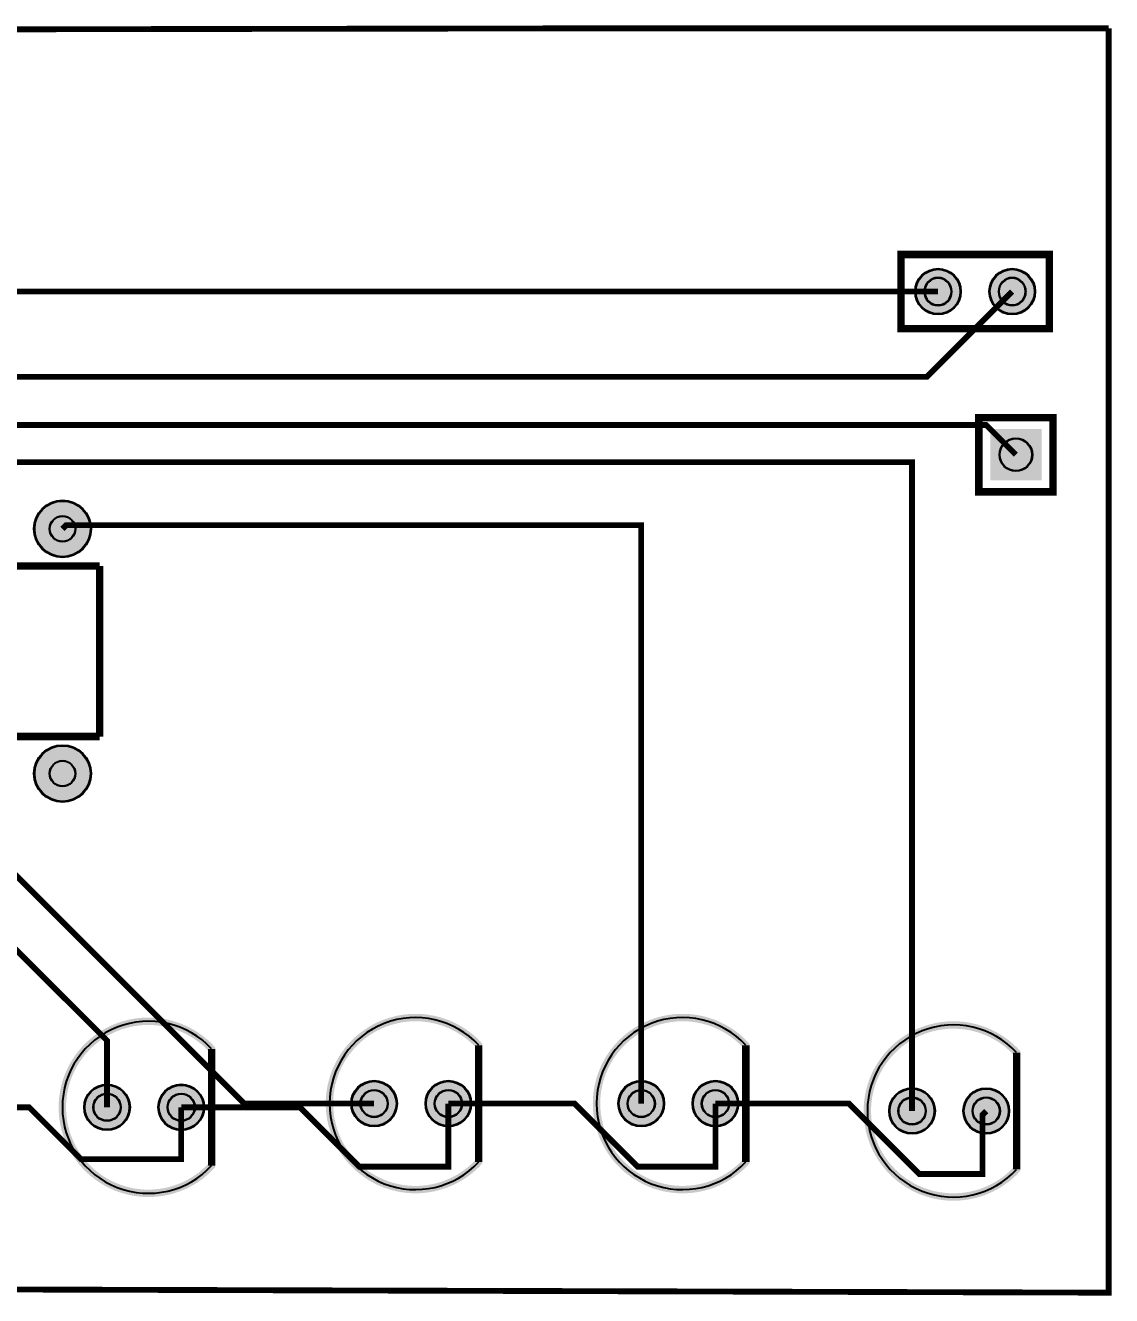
# Model space of a CAD drawing. Header units: millimetres. Extents: x 6.9 to 99.2, y 22.6 to 66.1.
# Drawn here: x 61.98 to 99.16, y 22.63 to 66.14 of the extents above; entities that cross this region are included whole.
import ezdxf

# ---------------------------------------------------------------- set-up
doc = ezdxf.new("R2010")
doc.units = ezdxf.units.MM
for name, color, linetype, true_color in [('BoardOutLine', 7, 'Continuous', 0xff00ff), ('BottomLayer', 7, 'Continuous', 0x0000ff), ('BottomSolderMaskLayer', 7, 'Continuous', 0xaa00ff), ('Document', 7, 'Continuous', 0xffffff), ('Multi-Layer', 7, 'Continuous', 0xc0c0c0), ('TopLayer', 7, 'Continuous', 0xff0000), ('TopSilkLayer', 7, 'Continuous', 0xffcc00), ('TopSolderMaskLayer', 7, 'Continuous', 0x800080)]:
    doc.layers.add(name, color=color, linetype=linetype, true_color=true_color)

msp = doc.modelspace()

# ---------------------------------------------------------------- hatches: boundary and pattern name
at = {"layer": 'BottomSolderMaskLayer'}
for points in [[(92.431, 57.023, 1), (94.006, 57.023, 1)], [(94.971, 57.023, 1), (96.546, 57.023, 1)], [(95.01, 52.311), (96.761, 52.311), (96.761, 50.56), (95.01, 50.56)], [(62.268, 48.895, 1), (64.224, 48.895, 1)], [(62.268, 40.513, 1), (64.224, 40.513, 1)], [(63.983, 29.083, 1), (65.557, 29.083, 1)], [(66.523, 29.083, 1), (68.097, 29.083, 1)], [(73.127, 29.21, 1), (74.701, 29.21, 1)], [(75.667, 29.21, 1), (77.241, 29.21, 1)], [(82.271, 29.21, 1), (83.845, 29.21, 1)], [(84.811, 29.21, 1), (86.385, 29.21, 1)], [(91.542, 28.956, 1), (93.116, 28.956, 1)], [(94.082, 28.956, 1), (95.656, 28.956, 1)]]:
    msp.add_hatch(color=256, dxfattribs=at).paths.add_polyline_path(points)
at = {"layer": 'Document'}
for points in [[(77.402, 31.123), (77.35, 31.178), (77.296, 31.232), (77.241, 31.284), (77.184, 31.334), (77.126, 31.384), (77.067, 31.431), (77.007, 31.477), (76.945, 31.521), (76.882, 31.564), (76.818, 31.605), (76.753, 31.644), (76.687, 31.681), (76.62, 31.717), (76.552, 31.751), (76.484, 31.783), (76.414, 31.813), (76.343, 31.841), (76.272, 31.867), (76.2, 31.892), (76.128, 31.914), (76.055, 31.935), (75.981, 31.953), (75.907, 31.97), (75.833, 31.984), (75.758, 31.997), (75.683, 32.007), (75.607, 32.016), (75.532, 32.022), (75.456, 32.026), (75.38, 32.029), (75.304, 32.029), (75.228, 32.027), (75.152, 32.024), (75.077, 32.018), (75.001, 32.01), (74.926, 32), (74.851, 31.988), (74.776, 31.974), (74.702, 31.958), (74.628, 31.94), (74.555, 31.92), (74.482, 31.899), (74.41, 31.875), (74.339, 31.849), (74.268, 31.821), (74.198, 31.792), (74.129, 31.76), (74.061, 31.727), (73.994, 31.692), (73.927, 31.655), (73.862, 31.617), (73.798, 31.576), (73.735, 31.534), (73.673, 31.49), (73.612, 31.445), (73.552, 31.398), (73.494, 31.349), (73.437, 31.299), (73.382, 31.247), (73.328, 31.194), (73.275, 31.139), (73.224, 31.083), (73.174, 31.026), (73.126, 30.967), (73.079, 30.907), (73.035, 30.846), (72.991, 30.784), (72.95, 30.72), (72.91, 30.655), (72.872, 30.59), (72.836, 30.523), (72.801, 30.455), (72.769, 30.387), (72.738, 30.317), (72.709, 30.247), (72.682, 30.176), (72.657, 30.105), (72.634, 30.032), (72.613, 29.959), (72.594, 29.886), (72.576, 29.812), (72.561, 29.738), (72.548, 29.663), (72.537, 29.588), (72.528, 29.513), (72.521, 29.437), (72.515, 29.361), (72.512, 29.285), (72.511, 29.21), (72.512, 29.134), (72.515, 29.058), (72.521, 28.982), (72.528, 28.907), (72.537, 28.831), (72.548, 28.756), (72.561, 28.681), (72.577, 28.607), (72.594, 28.533), (72.613, 28.46), (72.634, 28.387), (72.657, 28.315), (72.682, 28.243), (72.709, 28.172), (72.738, 28.102), (72.769, 28.032), (72.802, 27.964), (72.836, 27.896), (72.872, 27.83), (72.91, 27.764), (72.95, 27.699), (72.992, 27.636), (73.035, 27.573), (73.08, 27.512), (73.126, 27.452), (73.174, 27.393), (73.224, 27.336), (73.275, 27.28), (73.328, 27.225), (73.382, 27.172), (73.438, 27.121), (73.495, 27.07), (73.553, 27.022), (73.612, 26.975), (73.673, 26.929), (73.735, 26.885), (73.798, 26.843), (73.863, 26.803), (73.928, 26.764), (73.994, 26.727), (74.062, 26.692), (74.13, 26.659), (74.199, 26.628), (74.269, 26.598), (74.34, 26.57), (74.411, 26.545), (74.483, 26.521), (74.556, 26.499), (74.629, 26.479), (74.703, 26.461), (74.777, 26.445), (74.852, 26.431), (74.926, 26.42), (75.002, 26.41), (75.077, 26.402), (75.153, 26.396), (75.229, 26.392), (75.305, 26.391), (75.38, 26.391), (75.456, 26.393), (75.532, 26.398), (75.608, 26.404), (75.683, 26.413), (75.758, 26.423), (75.833, 26.436), (75.908, 26.45), (75.982, 26.467), (76.055, 26.485), (76.128, 26.506), (76.201, 26.528), (76.273, 26.552), (76.344, 26.579), (76.414, 26.607), (76.484, 26.637), (76.553, 26.669), (76.621, 26.703), (76.688, 26.739), (76.754, 26.776), (76.819, 26.815), (76.883, 26.856), (76.946, 26.899), (77.007, 26.943), (77.068, 26.989), (77.127, 27.037), (77.185, 27.086), (77.241, 27.136), (77.296, 27.189), (77.35, 27.242), (77.402, 27.297), (77.414, 27.309), (77.428, 27.318), (77.442, 27.326), (77.458, 27.332), (77.474, 27.336), (77.49, 27.338), (77.507, 27.338), (77.524, 27.335), (77.539, 27.33), (77.555, 27.324), (77.569, 27.315), (77.582, 27.304), (77.593, 27.292), (77.603, 27.279), (77.611, 27.264), (77.617, 27.249), (77.621, 27.233), (77.622, 27.216), (77.622, 27.2), (77.619, 27.183), (77.615, 27.167), (77.608, 27.152), (77.599, 27.138), (77.589, 27.125), (77.534, 27.067), (77.478, 27.011), (77.421, 26.957), (77.362, 26.904), (77.302, 26.852), (77.241, 26.802), (77.178, 26.754), (77.114, 26.707), (77.049, 26.662), (76.983, 26.618), (76.916, 26.577), (76.847, 26.537), (76.778, 26.499), (76.708, 26.462), (76.637, 26.428), (76.564, 26.395), (76.492, 26.364), (76.418, 26.335), (76.343, 26.308), (76.268, 26.283), (76.193, 26.26), (76.116, 26.239), (76.04, 26.219), (75.962, 26.202), (75.885, 26.187), (75.807, 26.173), (75.728, 26.162), (75.65, 26.153), (75.571, 26.146), (75.492, 26.141), (75.413, 26.138), (75.333, 26.136), (75.254, 26.137), (75.175, 26.14), (75.096, 26.145), (75.017, 26.152), (74.939, 26.162), (74.86, 26.173), (74.782, 26.186), (74.704, 26.201), (74.627, 26.218), (74.55, 26.237), (74.474, 26.258), (74.398, 26.281), (74.323, 26.306), (74.249, 26.333), (74.175, 26.362), (74.102, 26.393), (74.03, 26.425), (73.958, 26.46), (73.888, 26.496), (73.819, 26.534), (73.75, 26.574), (73.683, 26.616), (73.617, 26.659), (73.551, 26.704), (73.487, 26.751), (73.425, 26.799), (73.363, 26.849), (73.303, 26.9), (73.244, 26.953), (73.187, 27.008), (73.131, 27.064), (73.076, 27.121), (73.023, 27.18), (72.972, 27.24), (72.922, 27.301), (72.873, 27.364), (72.827, 27.428), (72.782, 27.493), (72.738, 27.559), (72.696, 27.627), (72.657, 27.695), (72.618, 27.765), (72.582, 27.835), (72.548, 27.906), (72.515, 27.978), (72.484, 28.051), (72.455, 28.125), (72.428, 28.199), (72.403, 28.274), (72.38, 28.35), (72.359, 28.426), (72.34, 28.503), (72.323, 28.581), (72.307, 28.658), (72.294, 28.736), (72.283, 28.815), (72.274, 28.893), (72.267, 28.972), (72.261, 29.051), (72.258, 29.13), (72.257, 29.21), (72.258, 29.289), (72.261, 29.368), (72.267, 29.447), (72.274, 29.526), (72.283, 29.604), (72.294, 29.683), (72.307, 29.761), (72.322, 29.838), (72.34, 29.916), (72.359, 29.993), (72.38, 30.069), (72.403, 30.145), (72.428, 30.22), (72.455, 30.294), (72.484, 30.368), (72.515, 30.441), (72.547, 30.513), (72.582, 30.584), (72.618, 30.655), (72.656, 30.724), (72.696, 30.792), (72.738, 30.86), (72.781, 30.926), (72.826, 30.991), (72.873, 31.055), (72.921, 31.118), (72.971, 31.179), (73.023, 31.239), (73.076, 31.298), (73.13, 31.355), (73.186, 31.411), (73.244, 31.466), (73.303, 31.519), (73.363, 31.57), (73.424, 31.62), (73.487, 31.669), (73.551, 31.715), (73.616, 31.76), (73.682, 31.804), (73.75, 31.845), (73.818, 31.885), (73.887, 31.923), (73.958, 31.96), (74.029, 31.994), (74.101, 32.027), (74.174, 32.057), (74.248, 32.086), (74.322, 32.113), (74.398, 32.138), (74.473, 32.161), (74.55, 32.182), (74.626, 32.201), (74.704, 32.219), (74.781, 32.234), (74.86, 32.247), (74.938, 32.258), (75.017, 32.267), (75.095, 32.274), (75.174, 32.279), (75.254, 32.282), (75.333, 32.283), (75.412, 32.282), (75.491, 32.279), (75.57, 32.274), (75.649, 32.267), (75.728, 32.258), (75.806, 32.246), (75.884, 32.233), (75.962, 32.218), (76.039, 32.201), (76.116, 32.181), (76.192, 32.16), (76.268, 32.137), (76.343, 32.112), (76.417, 32.085), (76.491, 32.056), (76.564, 32.025), (76.636, 31.992), (76.707, 31.958), (76.778, 31.921), (76.847, 31.883), (76.915, 31.843), (76.983, 31.802), (77.049, 31.758), (77.114, 31.713), (77.178, 31.666), (77.24, 31.618), (77.302, 31.568), (77.362, 31.516), (77.421, 31.463), (77.478, 31.409), (77.534, 31.353), (77.588, 31.295), (77.599, 31.282), (77.608, 31.268), (77.614, 31.253), (77.619, 31.237), (77.622, 31.221), (77.622, 31.204), (77.62, 31.188), (77.616, 31.171), (77.61, 31.156), (77.603, 31.141), (77.593, 31.128), (77.581, 31.116), (77.568, 31.105), (77.554, 31.097), (77.539, 31.09), (77.523, 31.085), (77.507, 31.083), (77.49, 31.082), (77.474, 31.084), (77.457, 31.088), (77.442, 31.094), (77.427, 31.102), (77.414, 31.111), (77.402, 31.123)], [(86.546, 31.123), (86.494, 31.178), (86.44, 31.232), (86.385, 31.284), (86.328, 31.334), (86.27, 31.384), (86.211, 31.431), (86.151, 31.477), (86.089, 31.521), (86.026, 31.564), (85.962, 31.605), (85.897, 31.644), (85.831, 31.681), (85.764, 31.717), (85.696, 31.751), (85.628, 31.783), (85.558, 31.813), (85.487, 31.841), (85.416, 31.867), (85.344, 31.892), (85.272, 31.914), (85.199, 31.935), (85.125, 31.953), (85.051, 31.97), (84.977, 31.984), (84.902, 31.997), (84.827, 32.007), (84.751, 32.016), (84.676, 32.022), (84.6, 32.026), (84.524, 32.029), (84.448, 32.029), (84.372, 32.027), (84.296, 32.024), (84.221, 32.018), (84.145, 32.01), (84.07, 32), (83.995, 31.988), (83.92, 31.974), (83.846, 31.958), (83.772, 31.94), (83.699, 31.92), (83.626, 31.899), (83.554, 31.875), (83.483, 31.849), (83.412, 31.821), (83.342, 31.792), (83.273, 31.76), (83.205, 31.727), (83.138, 31.692), (83.071, 31.655), (83.006, 31.617), (82.942, 31.576), (82.879, 31.534), (82.817, 31.49), (82.756, 31.445), (82.696, 31.398), (82.638, 31.349), (82.581, 31.299), (82.526, 31.247), (82.472, 31.194), (82.419, 31.139), (82.368, 31.083), (82.318, 31.026), (82.27, 30.967), (82.224, 30.907), (82.179, 30.846), (82.135, 30.784), (82.094, 30.72), (82.054, 30.655), (82.016, 30.59), (81.98, 30.523), (81.945, 30.455), (81.913, 30.387), (81.882, 30.317), (81.853, 30.247), (81.826, 30.176), (81.801, 30.105), (81.778, 30.032), (81.757, 29.959), (81.738, 29.886), (81.72, 29.812), (81.705, 29.738), (81.692, 29.663), (81.681, 29.588), (81.672, 29.513), (81.665, 29.437), (81.659, 29.361), (81.656, 29.285), (81.655, 29.21), (81.656, 29.134), (81.659, 29.058), (81.665, 28.982), (81.672, 28.907), (81.681, 28.831), (81.692, 28.756), (81.705, 28.681), (81.721, 28.607), (81.738, 28.533), (81.757, 28.46), (81.778, 28.387), (81.801, 28.315), (81.826, 28.243), (81.853, 28.172), (81.882, 28.102), (81.913, 28.032), (81.946, 27.964), (81.98, 27.896), (82.016, 27.83), (82.054, 27.764), (82.094, 27.699), (82.136, 27.636), (82.179, 27.573), (82.224, 27.512), (82.27, 27.452), (82.318, 27.393), (82.368, 27.336), (82.419, 27.28), (82.472, 27.225), (82.526, 27.172), (82.582, 27.121), (82.639, 27.07), (82.697, 27.022), (82.756, 26.975), (82.817, 26.929), (82.879, 26.885), (82.942, 26.843), (83.007, 26.803), (83.072, 26.764), (83.138, 26.727), (83.206, 26.692), (83.274, 26.659), (83.343, 26.628), (83.413, 26.598), (83.484, 26.57), (83.555, 26.545), (83.627, 26.521), (83.7, 26.499), (83.773, 26.479), (83.847, 26.461), (83.921, 26.445), (83.996, 26.431), (84.07, 26.42), (84.146, 26.41), (84.221, 26.402), (84.297, 26.396), (84.373, 26.392), (84.449, 26.391), (84.524, 26.391), (84.6, 26.393), (84.676, 26.398), (84.752, 26.404), (84.827, 26.413), (84.902, 26.423), (84.977, 26.436), (85.052, 26.45), (85.126, 26.467), (85.199, 26.485), (85.272, 26.506), (85.345, 26.528), (85.417, 26.552), (85.488, 26.579), (85.558, 26.607), (85.628, 26.637), (85.697, 26.669), (85.765, 26.703), (85.832, 26.739), (85.898, 26.776), (85.963, 26.815), (86.027, 26.856), (86.09, 26.899), (86.151, 26.943), (86.212, 26.989), (86.271, 27.037), (86.329, 27.086), (86.385, 27.136), (86.44, 27.189), (86.494, 27.242), (86.546, 27.297), (86.558, 27.309), (86.572, 27.318), (86.586, 27.326), (86.602, 27.332), (86.618, 27.336), (86.635, 27.338), (86.651, 27.338), (86.668, 27.335), (86.683, 27.33), (86.699, 27.324), (86.713, 27.315), (86.726, 27.304), (86.737, 27.292), (86.747, 27.279), (86.755, 27.264), (86.761, 27.249), (86.765, 27.233), (86.766, 27.216), (86.766, 27.2), (86.763, 27.183), (86.759, 27.167), (86.752, 27.152), (86.743, 27.138), (86.733, 27.125), (86.678, 27.067), (86.623, 27.011), (86.565, 26.957), (86.506, 26.904), (86.446, 26.852), (86.385, 26.802), (86.322, 26.754), (86.258, 26.707), (86.193, 26.662), (86.127, 26.618), (86.06, 26.577), (85.991, 26.537), (85.922, 26.499), (85.852, 26.462), (85.781, 26.428), (85.708, 26.395), (85.636, 26.364), (85.562, 26.335), (85.487, 26.308), (85.412, 26.283), (85.337, 26.26), (85.26, 26.239), (85.184, 26.219), (85.106, 26.202), (85.029, 26.187), (84.951, 26.173), (84.872, 26.162), (84.794, 26.153), (84.715, 26.146), (84.636, 26.141), (84.557, 26.138), (84.477, 26.136), (84.398, 26.137), (84.319, 26.14), (84.24, 26.145), (84.161, 26.152), (84.083, 26.162), (84.004, 26.173), (83.926, 26.186), (83.848, 26.201), (83.771, 26.218), (83.694, 26.237), (83.618, 26.258), (83.542, 26.281), (83.467, 26.306), (83.393, 26.333), (83.319, 26.362), (83.246, 26.393), (83.174, 26.425), (83.102, 26.46), (83.032, 26.496), (82.963, 26.534), (82.894, 26.574), (82.827, 26.616), (82.761, 26.659), (82.695, 26.704), (82.631, 26.751), (82.569, 26.799), (82.507, 26.849), (82.447, 26.9), (82.388, 26.953), (82.331, 27.008), (82.275, 27.064), (82.22, 27.121), (82.167, 27.18), (82.116, 27.24), (82.066, 27.301), (82.017, 27.364), (81.971, 27.428), (81.926, 27.493), (81.882, 27.559), (81.841, 27.627), (81.801, 27.695), (81.762, 27.765), (81.726, 27.835), (81.692, 27.906), (81.659, 27.978), (81.628, 28.051), (81.599, 28.125), (81.572, 28.199), (81.547, 28.274), (81.524, 28.35), (81.503, 28.426), (81.484, 28.503), (81.467, 28.581), (81.451, 28.658), (81.438, 28.736), (81.427, 28.815), (81.418, 28.893), (81.411, 28.972), (81.406, 29.051), (81.402, 29.13), (81.401, 29.21), (81.402, 29.289), (81.405, 29.368), (81.411, 29.447), (81.418, 29.526), (81.427, 29.604), (81.438, 29.683), (81.451, 29.761), (81.466, 29.838), (81.484, 29.916), (81.503, 29.993), (81.524, 30.069), (81.547, 30.145), (81.572, 30.22), (81.599, 30.294), (81.628, 30.368), (81.659, 30.441), (81.691, 30.513), (81.726, 30.584), (81.762, 30.655), (81.8, 30.724), (81.84, 30.792), (81.882, 30.86), (81.925, 30.926), (81.97, 30.991), (82.017, 31.055), (82.065, 31.118), (82.115, 31.179), (82.167, 31.239), (82.22, 31.298), (82.274, 31.355), (82.33, 31.411), (82.388, 31.466), (82.447, 31.519), (82.507, 31.57), (82.568, 31.62), (82.631, 31.669), (82.695, 31.715), (82.76, 31.76), (82.826, 31.804), (82.894, 31.845), (82.962, 31.885), (83.031, 31.923), (83.102, 31.96), (83.173, 31.994), (83.245, 32.027), (83.318, 32.057), (83.392, 32.086), (83.466, 32.113), (83.542, 32.138), (83.617, 32.161), (83.694, 32.182), (83.77, 32.201), (83.848, 32.219), (83.925, 32.234), (84.004, 32.247), (84.082, 32.258), (84.161, 32.267), (84.239, 32.274), (84.318, 32.279), (84.398, 32.282), (84.477, 32.283), (84.556, 32.282), (84.635, 32.279), (84.714, 32.274), (84.793, 32.267), (84.872, 32.258), (84.95, 32.246), (85.028, 32.233), (85.106, 32.218), (85.183, 32.201), (85.26, 32.181), (85.336, 32.16), (85.412, 32.137), (85.487, 32.112), (85.561, 32.085), (85.635, 32.056), (85.708, 32.025), (85.78, 31.992), (85.851, 31.958), (85.922, 31.921), (85.991, 31.883), (86.059, 31.843), (86.127, 31.802), (86.193, 31.758), (86.258, 31.713), (86.322, 31.666), (86.384, 31.618), (86.446, 31.568), (86.506, 31.516), (86.565, 31.463), (86.622, 31.409), (86.678, 31.353), (86.732, 31.295), (86.743, 31.282), (86.752, 31.268), (86.758, 31.253), (86.763, 31.237), (86.766, 31.221), (86.766, 31.204), (86.764, 31.188), (86.76, 31.171), (86.754, 31.156), (86.747, 31.141), (86.737, 31.128), (86.725, 31.116), (86.712, 31.105), (86.698, 31.097), (86.683, 31.09), (86.667, 31.085), (86.651, 31.083), (86.634, 31.082), (86.618, 31.084), (86.601, 31.088), (86.586, 31.094), (86.571, 31.102), (86.558, 31.111), (86.546, 31.123)], [(68.258, 30.996), (68.206, 31.051), (68.152, 31.105), (68.097, 31.157), (68.04, 31.207), (67.982, 31.257), (67.923, 31.304), (67.863, 31.35), (67.801, 31.394), (67.738, 31.437), (67.674, 31.478), (67.609, 31.517), (67.543, 31.554), (67.476, 31.59), (67.408, 31.624), (67.34, 31.656), (67.27, 31.686), (67.199, 31.714), (67.128, 31.74), (67.056, 31.765), (66.984, 31.787), (66.911, 31.808), (66.837, 31.826), (66.763, 31.843), (66.689, 31.857), (66.614, 31.87), (66.539, 31.88), (66.463, 31.889), (66.388, 31.895), (66.312, 31.899), (66.236, 31.902), (66.16, 31.902), (66.084, 31.9), (66.008, 31.897), (65.933, 31.891), (65.857, 31.883), (65.782, 31.873), (65.707, 31.861), (65.632, 31.847), (65.558, 31.831), (65.484, 31.813), (65.411, 31.793), (65.338, 31.772), (65.266, 31.748), (65.195, 31.722), (65.124, 31.694), (65.054, 31.665), (64.985, 31.633), (64.917, 31.6), (64.85, 31.565), (64.783, 31.528), (64.718, 31.49), (64.654, 31.449), (64.591, 31.407), (64.529, 31.363), (64.468, 31.318), (64.408, 31.271), (64.35, 31.222), (64.293, 31.172), (64.238, 31.12), (64.184, 31.067), (64.131, 31.012), (64.08, 30.956), (64.03, 30.899), (63.982, 30.84), (63.935, 30.78), (63.891, 30.719), (63.847, 30.657), (63.806, 30.593), (63.766, 30.528), (63.728, 30.463), (63.692, 30.396), (63.657, 30.328), (63.625, 30.26), (63.594, 30.19), (63.565, 30.12), (63.538, 30.049), (63.513, 29.978), (63.49, 29.905), (63.469, 29.832), (63.45, 29.759), (63.432, 29.685), (63.417, 29.611), (63.404, 29.536), (63.393, 29.461), (63.384, 29.386), (63.377, 29.31), (63.371, 29.234), (63.368, 29.158), (63.367, 29.083), (63.368, 29.007), (63.371, 28.931), (63.377, 28.855), (63.384, 28.78), (63.393, 28.704), (63.404, 28.629), (63.417, 28.554), (63.433, 28.48), (63.45, 28.406), (63.469, 28.333), (63.49, 28.26), (63.513, 28.188), (63.538, 28.116), (63.565, 28.045), (63.594, 27.975), (63.625, 27.905), (63.658, 27.837), (63.692, 27.769), (63.728, 27.703), (63.766, 27.637), (63.806, 27.572), (63.848, 27.509), (63.891, 27.446), (63.936, 27.385), (63.982, 27.325), (64.03, 27.266), (64.08, 27.209), (64.131, 27.153), (64.184, 27.098), (64.238, 27.045), (64.294, 26.994), (64.351, 26.943), (64.409, 26.895), (64.468, 26.848), (64.529, 26.802), (64.591, 26.758), (64.654, 26.716), (64.719, 26.676), (64.784, 26.637), (64.85, 26.6), (64.918, 26.565), (64.986, 26.532), (65.055, 26.501), (65.125, 26.471), (65.195, 26.443), (65.267, 26.418), (65.339, 26.394), (65.412, 26.372), (65.485, 26.352), (65.559, 26.334), (65.633, 26.318), (65.707, 26.304), (65.782, 26.293), (65.858, 26.283), (65.933, 26.275), (66.009, 26.269), (66.085, 26.265), (66.161, 26.264), (66.236, 26.264), (66.312, 26.266), (66.388, 26.271), (66.464, 26.277), (66.539, 26.286), (66.614, 26.296), (66.689, 26.309), (66.764, 26.323), (66.838, 26.34), (66.911, 26.358), (66.984, 26.379), (67.057, 26.401), (67.129, 26.425), (67.2, 26.452), (67.27, 26.48), (67.34, 26.51), (67.409, 26.542), (67.477, 26.576), (67.544, 26.612), (67.61, 26.649), (67.675, 26.688), (67.739, 26.729), (67.802, 26.772), (67.863, 26.816), (67.924, 26.862), (67.983, 26.91), (68.041, 26.959), (68.097, 27.009), (68.152, 27.062), (68.206, 27.115), (68.258, 27.17), (68.27, 27.182), (68.284, 27.191), (68.298, 27.199), (68.314, 27.205), (68.33, 27.209), (68.346, 27.211), (68.363, 27.211), (68.379, 27.208), (68.395, 27.203), (68.411, 27.197), (68.425, 27.188), (68.438, 27.177), (68.449, 27.165), (68.459, 27.152), (68.467, 27.137), (68.473, 27.122), (68.477, 27.106), (68.478, 27.089), (68.478, 27.073), (68.475, 27.056), (68.471, 27.04), (68.464, 27.025), (68.455, 27.011), (68.445, 26.998), (68.39, 26.94), (68.334, 26.884), (68.277, 26.83), (68.218, 26.777), (68.158, 26.725), (68.097, 26.675), (68.034, 26.627), (67.97, 26.58), (67.905, 26.535), (67.839, 26.491), (67.772, 26.45), (67.703, 26.41), (67.634, 26.372), (67.564, 26.335), (67.493, 26.301), (67.42, 26.268), (67.348, 26.237), (67.274, 26.208), (67.199, 26.181), (67.124, 26.156), (67.049, 26.133), (66.972, 26.112), (66.896, 26.092), (66.818, 26.075), (66.741, 26.06), (66.663, 26.046), (66.584, 26.035), (66.505, 26.026), (66.427, 26.019), (66.348, 26.014), (66.269, 26.011), (66.189, 26.009), (66.11, 26.01), (66.031, 26.013), (65.952, 26.018), (65.873, 26.025), (65.795, 26.035), (65.716, 26.046), (65.638, 26.059), (65.56, 26.074), (65.483, 26.091), (65.406, 26.11), (65.33, 26.131), (65.254, 26.154), (65.179, 26.179), (65.105, 26.206), (65.031, 26.235), (64.958, 26.266), (64.886, 26.298), (64.814, 26.333), (64.744, 26.369), (64.675, 26.407), (64.606, 26.447), (64.539, 26.489), (64.473, 26.532), (64.407, 26.577), (64.343, 26.624), (64.281, 26.672), (64.219, 26.722), (64.159, 26.773), (64.1, 26.826), (64.043, 26.881), (63.987, 26.937), (63.932, 26.994), (63.879, 27.053), (63.828, 27.113), (63.778, 27.174), (63.729, 27.237), (63.683, 27.301), (63.638, 27.366), (63.594, 27.432), (63.552, 27.5), (63.513, 27.568), (63.474, 27.638), (63.438, 27.708), (63.404, 27.779), (63.371, 27.851), (63.34, 27.924), (63.311, 27.998), (63.284, 28.072), (63.259, 28.147), (63.236, 28.223), (63.215, 28.299), (63.196, 28.376), (63.178, 28.454), (63.163, 28.531), (63.15, 28.609), (63.139, 28.688), (63.13, 28.766), (63.123, 28.845), (63.117, 28.924), (63.114, 29.003), (63.113, 29.083), (63.114, 29.162), (63.117, 29.241), (63.123, 29.32), (63.13, 29.399), (63.139, 29.477), (63.15, 29.556), (63.163, 29.634), (63.178, 29.711), (63.196, 29.789), (63.215, 29.866), (63.236, 29.942), (63.259, 30.018), (63.284, 30.093), (63.311, 30.167), (63.34, 30.241), (63.371, 30.314), (63.403, 30.386), (63.438, 30.457), (63.474, 30.528), (63.512, 30.597), (63.552, 30.665), (63.594, 30.733), (63.637, 30.799), (63.682, 30.864), (63.729, 30.928), (63.777, 30.991), (63.827, 31.052), (63.879, 31.112), (63.932, 31.171), (63.986, 31.228), (64.042, 31.284), (64.1, 31.339), (64.159, 31.392), (64.219, 31.443), (64.28, 31.493), (64.343, 31.542), (64.407, 31.588), (64.472, 31.633), (64.538, 31.677), (64.606, 31.718), (64.674, 31.758), (64.743, 31.796), (64.814, 31.833), (64.885, 31.867), (64.957, 31.9), (65.03, 31.93), (65.104, 31.959), (65.178, 31.986), (65.254, 32.011), (65.329, 32.034), (65.406, 32.055), (65.482, 32.074), (65.56, 32.092), (65.637, 32.107), (65.716, 32.12), (65.794, 32.131), (65.873, 32.14), (65.951, 32.147), (66.03, 32.152), (66.11, 32.155), (66.189, 32.156), (66.268, 32.155), (66.347, 32.152), (66.426, 32.147), (66.505, 32.14), (66.584, 32.131), (66.662, 32.119), (66.74, 32.106), (66.818, 32.091), (66.895, 32.074), (66.972, 32.054), (67.048, 32.033), (67.124, 32.01), (67.199, 31.985), (67.273, 31.958), (67.347, 31.929), (67.42, 31.898), (67.492, 31.865), (67.563, 31.831), (67.634, 31.794), (67.703, 31.756), (67.771, 31.716), (67.839, 31.675), (67.905, 31.631), (67.97, 31.586), (68.034, 31.539), (68.096, 31.491), (68.158, 31.441), (68.218, 31.389), (68.277, 31.336), (68.334, 31.282), (68.39, 31.226), (68.444, 31.168), (68.455, 31.155), (68.464, 31.141), (68.47, 31.126), (68.475, 31.11), (68.478, 31.094), (68.478, 31.077), (68.476, 31.061), (68.472, 31.044), (68.466, 31.029), (68.459, 31.014), (68.449, 31.001), (68.437, 30.989), (68.424, 30.978), (68.41, 30.97), (68.395, 30.963), (68.379, 30.958), (68.363, 30.956), (68.346, 30.955), (68.33, 30.957), (68.313, 30.961), (68.298, 30.967), (68.283, 30.975), (68.27, 30.984), (68.258, 30.996)], [(95.817, 30.869), (95.765, 30.924), (95.711, 30.978), (95.656, 31.03), (95.599, 31.08), (95.541, 31.13), (95.482, 31.177), (95.422, 31.223), (95.36, 31.267), (95.297, 31.31), (95.233, 31.351), (95.168, 31.39), (95.102, 31.427), (95.035, 31.463), (94.967, 31.497), (94.899, 31.529), (94.829, 31.559), (94.759, 31.587), (94.687, 31.613), (94.615, 31.638), (94.543, 31.66), (94.47, 31.681), (94.396, 31.699), (94.322, 31.716), (94.248, 31.73), (94.173, 31.743), (94.098, 31.753), (94.022, 31.762), (93.947, 31.768), (93.871, 31.772), (93.795, 31.775), (93.719, 31.775), (93.643, 31.773), (93.567, 31.77), (93.492, 31.764), (93.416, 31.756), (93.341, 31.746), (93.266, 31.734), (93.191, 31.72), (93.117, 31.704), (93.043, 31.686), (92.97, 31.666), (92.897, 31.645), (92.825, 31.621), (92.754, 31.595), (92.683, 31.567), (92.613, 31.538), (92.544, 31.506), (92.476, 31.473), (92.409, 31.438), (92.342, 31.401), (92.277, 31.363), (92.213, 31.322), (92.15, 31.28), (92.088, 31.236), (92.027, 31.191), (91.967, 31.144), (91.909, 31.095), (91.852, 31.045), (91.797, 30.993), (91.743, 30.94), (91.69, 30.885), (91.639, 30.829), (91.589, 30.772), (91.541, 30.713), (91.495, 30.653), (91.45, 30.592), (91.406, 30.53), (91.365, 30.466), (91.325, 30.401), (91.287, 30.336), (91.251, 30.269), (91.216, 30.201), (91.184, 30.133), (91.153, 30.063), (91.124, 29.993), (91.097, 29.922), (91.072, 29.851), (91.049, 29.778), (91.028, 29.705), (91.009, 29.632), (90.991, 29.558), (90.976, 29.484), (90.963, 29.409), (90.952, 29.334), (90.943, 29.259), (90.936, 29.183), (90.93, 29.107), (90.927, 29.031), (90.926, 28.956), (90.927, 28.88), (90.931, 28.804), (90.936, 28.728), (90.943, 28.653), (90.952, 28.577), (90.963, 28.502), (90.976, 28.427), (90.992, 28.353), (91.009, 28.279), (91.028, 28.206), (91.049, 28.133), (91.072, 28.061), (91.097, 27.989), (91.124, 27.918), (91.153, 27.848), (91.184, 27.778), (91.217, 27.71), (91.251, 27.642), (91.287, 27.576), (91.325, 27.51), (91.365, 27.445), (91.407, 27.382), (91.45, 27.319), (91.495, 27.258), (91.541, 27.198), (91.589, 27.139), (91.639, 27.082), (91.69, 27.026), (91.743, 26.971), (91.797, 26.918), (91.853, 26.867), (91.91, 26.816), (91.968, 26.768), (92.027, 26.721), (92.088, 26.675), (92.15, 26.631), (92.213, 26.589), (92.278, 26.549), (92.343, 26.51), (92.409, 26.473), (92.477, 26.438), (92.545, 26.405), (92.614, 26.374), (92.684, 26.344), (92.755, 26.316), (92.826, 26.291), (92.898, 26.267), (92.971, 26.245), (93.044, 26.225), (93.118, 26.207), (93.192, 26.191), (93.267, 26.177), (93.342, 26.166), (93.417, 26.156), (93.492, 26.148), (93.568, 26.142), (93.644, 26.138), (93.72, 26.137), (93.796, 26.137), (93.871, 26.139), (93.947, 26.144), (94.023, 26.15), (94.098, 26.159), (94.173, 26.169), (94.248, 26.182), (94.323, 26.196), (94.397, 26.213), (94.47, 26.231), (94.543, 26.252), (94.616, 26.274), (94.688, 26.298), (94.759, 26.325), (94.829, 26.353), (94.899, 26.383), (94.968, 26.415), (95.036, 26.449), (95.103, 26.485), (95.169, 26.522), (95.234, 26.561), (95.298, 26.602), (95.361, 26.645), (95.422, 26.689), (95.483, 26.735), (95.542, 26.783), (95.6, 26.832), (95.656, 26.882), (95.711, 26.935), (95.765, 26.988), (95.817, 27.043), (95.829, 27.055), (95.843, 27.064), (95.857, 27.072), (95.873, 27.078), (95.889, 27.082), (95.906, 27.084), (95.922, 27.084), (95.939, 27.081), (95.954, 27.076), (95.97, 27.07), (95.984, 27.061), (95.997, 27.05), (96.008, 27.038), (96.018, 27.025), (96.026, 27.01), (96.032, 26.995), (96.036, 26.979), (96.038, 26.962), (96.037, 26.946), (96.034, 26.929), (96.03, 26.913), (96.023, 26.898), (96.014, 26.884), (96.004, 26.871), (95.949, 26.813), (95.894, 26.757), (95.836, 26.703), (95.777, 26.65), (95.717, 26.598), (95.656, 26.548), (95.593, 26.5), (95.529, 26.453), (95.464, 26.408), (95.398, 26.364), (95.331, 26.323), (95.263, 26.283), (95.193, 26.245), (95.123, 26.208), (95.052, 26.174), (94.979, 26.141), (94.907, 26.11), (94.833, 26.081), (94.758, 26.054), (94.683, 26.029), (94.608, 26.006), (94.531, 25.985), (94.455, 25.965), (94.377, 25.948), (94.3, 25.933), (94.222, 25.919), (94.143, 25.908), (94.065, 25.899), (93.986, 25.892), (93.907, 25.887), (93.828, 25.884), (93.748, 25.882), (93.669, 25.883), (93.59, 25.886), (93.511, 25.891), (93.432, 25.898), (93.354, 25.908), (93.275, 25.919), (93.197, 25.932), (93.119, 25.947), (93.042, 25.964), (92.965, 25.983), (92.889, 26.004), (92.813, 26.027), (92.738, 26.052), (92.664, 26.079), (92.59, 26.108), (92.517, 26.139), (92.445, 26.171), (92.373, 26.206), (92.303, 26.242), (92.234, 26.28), (92.165, 26.32), (92.098, 26.362), (92.032, 26.405), (91.966, 26.45), (91.902, 26.497), (91.84, 26.545), (91.778, 26.595), (91.718, 26.646), (91.659, 26.699), (91.602, 26.754), (91.546, 26.81), (91.491, 26.867), (91.438, 26.926), (91.387, 26.986), (91.337, 27.047), (91.288, 27.11), (91.242, 27.174), (91.197, 27.239), (91.153, 27.305), (91.112, 27.373), (91.072, 27.441), (91.033, 27.511), (90.997, 27.581), (90.963, 27.652), (90.93, 27.724), (90.899, 27.797), (90.87, 27.871), (90.843, 27.945), (90.818, 28.02), (90.795, 28.096), (90.774, 28.172), (90.755, 28.249), (90.738, 28.327), (90.722, 28.404), (90.709, 28.482), (90.698, 28.561), (90.689, 28.639), (90.682, 28.718), (90.677, 28.797), (90.673, 28.876), (90.672, 28.956), (90.673, 29.035), (90.676, 29.114), (90.682, 29.193), (90.689, 29.272), (90.698, 29.35), (90.709, 29.429), (90.722, 29.507), (90.737, 29.584), (90.755, 29.662), (90.774, 29.739), (90.795, 29.815), (90.818, 29.891), (90.843, 29.966), (90.87, 30.04), (90.899, 30.114), (90.93, 30.187), (90.962, 30.259), (90.997, 30.33), (91.033, 30.401), (91.071, 30.47), (91.111, 30.538), (91.153, 30.606), (91.196, 30.672), (91.241, 30.737), (91.288, 30.801), (91.336, 30.864), (91.386, 30.925), (91.438, 30.985), (91.491, 31.044), (91.545, 31.101), (91.601, 31.157), (91.659, 31.212), (91.718, 31.265), (91.778, 31.316), (91.839, 31.366), (91.902, 31.415), (91.966, 31.461), (92.031, 31.506), (92.097, 31.55), (92.165, 31.591), (92.233, 31.631), (92.302, 31.669), (92.373, 31.706), (92.444, 31.74), (92.516, 31.773), (92.589, 31.803), (92.663, 31.832), (92.737, 31.859), (92.813, 31.884), (92.888, 31.907), (92.965, 31.928), (93.041, 31.947), (93.119, 31.965), (93.196, 31.98), (93.275, 31.993), (93.353, 32.004), (93.432, 32.013), (93.51, 32.02), (93.589, 32.025), (93.669, 32.028), (93.748, 32.029), (93.827, 32.028), (93.906, 32.025), (93.985, 32.02), (94.064, 32.013), (94.143, 32.004), (94.221, 31.992), (94.299, 31.979), (94.377, 31.964), (94.454, 31.947), (94.531, 31.927), (94.607, 31.906), (94.683, 31.883), (94.758, 31.858), (94.832, 31.831), (94.906, 31.802), (94.979, 31.771), (95.051, 31.738), (95.122, 31.704), (95.193, 31.667), (95.262, 31.629), (95.33, 31.589), (95.398, 31.548), (95.464, 31.504), (95.529, 31.459), (95.593, 31.412), (95.655, 31.364), (95.717, 31.314), (95.777, 31.262), (95.836, 31.209), (95.893, 31.155), (95.949, 31.099), (96.003, 31.041), (96.014, 31.028), (96.023, 31.014), (96.029, 30.999), (96.034, 30.983), (96.037, 30.967), (96.037, 30.95), (96.035, 30.934), (96.031, 30.917), (96.026, 30.902), (96.018, 30.887), (96.008, 30.874), (95.996, 30.862), (95.983, 30.851), (95.969, 30.843), (95.954, 30.836), (95.938, 30.831), (95.922, 30.829), (95.905, 30.828), (95.889, 30.83), (95.872, 30.834), (95.857, 30.84), (95.842, 30.848), (95.829, 30.857), (95.817, 30.869)], [(77.622, 31.209), (77.622, 27.21), (77.621, 27.193), (77.618, 27.177), (77.612, 27.161), (77.605, 27.147), (77.596, 27.133), (77.585, 27.12), (77.572, 27.109), (77.559, 27.1), (77.544, 27.093), (77.528, 27.087), (77.512, 27.084), (77.495, 27.083), (77.479, 27.084), (77.462, 27.087), (77.447, 27.093), (77.432, 27.1), (77.418, 27.109), (77.405, 27.12), (77.394, 27.133), (77.385, 27.147), (77.378, 27.161), (77.372, 27.177), (77.369, 27.193), (77.368, 27.21), (77.368, 31.209), (77.369, 31.226), (77.372, 31.242), (77.378, 31.258), (77.385, 31.273), (77.394, 31.286), (77.405, 31.299), (77.418, 31.31), (77.432, 31.319), (77.447, 31.326), (77.462, 31.332), (77.479, 31.335), (77.495, 31.336), (77.512, 31.335), (77.528, 31.332), (77.544, 31.326), (77.559, 31.319), (77.572, 31.31), (77.585, 31.299), (77.596, 31.286), (77.605, 31.273), (77.612, 31.258), (77.618, 31.242), (77.621, 31.226), (77.622, 31.209)], [(86.766, 31.209), (86.766, 27.21), (86.765, 27.193), (86.762, 27.177), (86.756, 27.161), (86.749, 27.147), (86.74, 27.133), (86.729, 27.12), (86.716, 27.109), (86.703, 27.1), (86.688, 27.093), (86.672, 27.087), (86.656, 27.084), (86.639, 27.083), (86.623, 27.084), (86.606, 27.087), (86.591, 27.093), (86.576, 27.1), (86.562, 27.109), (86.549, 27.12), (86.538, 27.133), (86.529, 27.147), (86.522, 27.161), (86.516, 27.177), (86.513, 27.193), (86.512, 27.21), (86.512, 31.209), (86.513, 31.226), (86.516, 31.242), (86.522, 31.258), (86.529, 31.273), (86.538, 31.286), (86.549, 31.299), (86.562, 31.31), (86.576, 31.319), (86.591, 31.326), (86.606, 31.332), (86.623, 31.335), (86.639, 31.336), (86.656, 31.335), (86.672, 31.332), (86.688, 31.326), (86.703, 31.319), (86.716, 31.31), (86.729, 31.299), (86.74, 31.286), (86.749, 31.273), (86.756, 31.258), (86.762, 31.242), (86.765, 31.226), (86.766, 31.209)], [(68.478, 31.082), (68.478, 27.083), (68.477, 27.066), (68.474, 27.05), (68.468, 27.034), (68.461, 27.02), (68.452, 27.006), (68.441, 26.993), (68.428, 26.982), (68.415, 26.973), (68.4, 26.966), (68.384, 26.96), (68.368, 26.957), (68.351, 26.956), (68.335, 26.957), (68.318, 26.96), (68.303, 26.966), (68.288, 26.973), (68.274, 26.982), (68.261, 26.993), (68.25, 27.006), (68.241, 27.02), (68.234, 27.034), (68.228, 27.05), (68.225, 27.066), (68.224, 27.083), (68.224, 31.082), (68.225, 31.099), (68.228, 31.115), (68.234, 31.131), (68.241, 31.146), (68.25, 31.159), (68.261, 31.172), (68.274, 31.183), (68.288, 31.192), (68.303, 31.199), (68.318, 31.205), (68.335, 31.208), (68.351, 31.209), (68.368, 31.208), (68.384, 31.205), (68.4, 31.199), (68.415, 31.192), (68.428, 31.183), (68.441, 31.172), (68.452, 31.159), (68.461, 31.146), (68.468, 31.131), (68.474, 31.115), (68.477, 31.099), (68.478, 31.082)], [(96.037, 30.955), (96.037, 26.956), (96.036, 26.939), (96.033, 26.923), (96.028, 26.907), (96.02, 26.893), (96.011, 26.879), (96, 26.866), (95.987, 26.855), (95.974, 26.846), (95.959, 26.839), (95.943, 26.833), (95.927, 26.83), (95.91, 26.829), (95.894, 26.83), (95.877, 26.833), (95.862, 26.839), (95.847, 26.846), (95.833, 26.855), (95.82, 26.866), (95.809, 26.879), (95.8, 26.893), (95.793, 26.907), (95.788, 26.923), (95.784, 26.939), (95.783, 26.956), (95.783, 30.955), (95.784, 30.972), (95.788, 30.988), (95.793, 31.004), (95.8, 31.019), (95.809, 31.032), (95.82, 31.045), (95.833, 31.056), (95.847, 31.065), (95.862, 31.072), (95.877, 31.078), (95.894, 31.081), (95.91, 31.082), (95.927, 31.081), (95.943, 31.078), (95.959, 31.072), (95.974, 31.065), (95.987, 31.056), (96, 31.045), (96.011, 31.032), (96.02, 31.019), (96.028, 31.004), (96.033, 30.988), (96.036, 30.972), (96.037, 30.955)]]:
    msp.add_hatch(color=256, dxfattribs=at).paths.add_polyline_path(points)
at = {"layer": 'Multi-Layer'}
for points in [[(92.456, 57.023, 1), (93.98, 57.023, 1)], [(94.996, 57.023, 1), (96.52, 57.023, 1)], [(95.035, 52.285), (96.735, 52.285), (96.735, 50.585), (95.035, 50.585)], [(62.294, 48.895, 1), (64.199, 48.895, 1)], [(62.294, 40.513, 1), (64.199, 40.513, 1)], [(64.008, 29.083, 1), (65.532, 29.083, 1)], [(66.548, 29.083, 1), (68.072, 29.083, 1)], [(73.152, 29.21, 1), (74.676, 29.21, 1)], [(75.692, 29.21, 1), (77.216, 29.21, 1)], [(82.296, 29.21, 1), (83.82, 29.21, 1)], [(84.836, 29.21, 1), (86.36, 29.21, 1)], [(91.567, 28.956, 1), (93.091, 28.956, 1)], [(94.107, 28.956, 1), (95.631, 28.956, 1)]]:
    msp.add_hatch(color=256, dxfattribs=at).paths.add_polyline_path(points)
at = {"layer": 'TopSolderMaskLayer'}
for points in [[(92.431, 57.023, 1), (94.006, 57.023, 1)], [(94.971, 57.023, 1), (96.546, 57.023, 1)], [(95.01, 52.311), (96.761, 52.311), (96.761, 50.56), (95.01, 50.56)], [(62.268, 48.895, 1), (64.224, 48.895, 1)], [(62.268, 40.513, 1), (64.224, 40.513, 1)], [(63.983, 29.083, 1), (65.557, 29.083, 1)], [(66.523, 29.083, 1), (68.097, 29.083, 1)], [(73.127, 29.21, 1), (74.701, 29.21, 1)], [(75.667, 29.21, 1), (77.241, 29.21, 1)], [(82.271, 29.21, 1), (83.845, 29.21, 1)], [(84.811, 29.21, 1), (86.385, 29.21, 1)], [(91.542, 28.956, 1), (93.116, 28.956, 1)], [(94.082, 28.956, 1), (95.656, 28.956, 1)]]:
    msp.add_hatch(color=256, dxfattribs=at).paths.add_polyline_path(points)

# ---------------------------------------------------------------- linework, layer by layer
at = {"layer": 'BoardOutLine', "const_width": 0.2}
for points in [[(99.06, 66.04), (99.06, 22.733), (7, 23), (6.985, 65.913)], [(6.985, 65.913), (81.534, 66.04), (99.06, 66.04)]]:
    msp.add_lwpolyline(points, dxfattribs=at)
at = {"layer": 'BottomLayer', "const_width": 0.2}
for points in [[(53.086, 48.895), (61.214, 57.023), (93.218, 57.023)], [(58.293, 29.083), (62.103, 29.083), (63.881, 27.305), (67.31, 27.305), (67.31, 29.083)], [(67.31, 29.083), (71.374, 29.083), (73.406, 27.051), (76.454, 27.051), (76.454, 29.21)], [(76.454, 29.21), (80.772, 29.21), (82.931, 27.051), (85.598, 27.051), (85.598, 29.21)], [(85.598, 29.21), (90.17, 29.21), (92.583, 26.797), (94.742, 26.797), (94.742, 28.829), (94.869, 28.956)]]:
    msp.add_lwpolyline(points, dxfattribs=at)
at = {"layer": 'BottomSolderMaskLayer'}
for points in [[(92.746, 57.02), (92.746, 57.026)], [(93.691, 57.02), (93.691, 57.026)], [(95.286, 57.02), (95.286, 57.026)], [(96.231, 57.02), (96.231, 57.026)]]:
    msp.add_lwpolyline(points, close=True, dxfattribs=at)
for centre, radius in [((93.218, 57.023), 0.787), ((95.758, 57.023), 0.787), ((95.885, 51.435), 0.566), ((63.246, 48.895), 0.978), ((63.246, 48.895), 0.443), ((63.246, 40.513), 0.978), ((63.246, 40.513), 0.443), ((64.77, 29.083), 0.787), ((67.31, 29.083), 0.787), ((73.914, 29.21), 0.787), ((73.914, 29.21), 0.472), ((76.454, 29.21), 0.787), ((76.454, 29.21), 0.472), ((83.058, 29.21), 0.787), ((83.058, 29.21), 0.472), ((85.598, 29.21), 0.787), ((85.598, 29.21), 0.472), ((92.329, 28.956), 0.787), ((94.869, 28.956), 0.787), ((64.77, 29.083), 0.472), ((67.31, 29.083), 0.472), ((92.329, 28.956), 0.472), ((94.869, 28.956), 0.472)]:
    msp.add_circle(centre, radius, dxfattribs=at)
for centre, start, end in [((93.218, 57.026), 360, 540), ((95.758, 57.026), 360, 540), ((93.218, 57.02), 540, 360), ((95.758, 57.02), 540, 360)]:
    msp.add_arc(centre, 0.472, start, end, dxfattribs=at)
at = {"layer": 'Multi-Layer'}
for points in [[(92.761, 57.021), (92.761, 57.026)], [(93.675, 57.021), (93.675, 57.026)], [(95.301, 57.021), (95.301, 57.026)], [(96.215, 57.021), (96.215, 57.026)]]:
    msp.add_lwpolyline(points, close=True, dxfattribs=at)
for centre, radius in [((93.218, 57.023), 0.762), ((95.758, 57.023), 0.762), ((95.885, 51.435), 0.55), ((63.246, 48.895), 0.953), ((63.246, 48.895), 0.432), ((63.246, 40.513), 0.953), ((63.246, 40.513), 0.432), ((64.77, 29.083), 0.762), ((67.31, 29.083), 0.762), ((73.914, 29.21), 0.762), ((73.914, 29.21), 0.457), ((76.454, 29.21), 0.762), ((76.454, 29.21), 0.457), ((83.058, 29.21), 0.762), ((83.058, 29.21), 0.457), ((85.598, 29.21), 0.762), ((85.598, 29.21), 0.457), ((92.329, 28.956), 0.762), ((94.869, 28.956), 0.762), ((64.77, 29.083), 0.457), ((67.31, 29.083), 0.457), ((92.329, 28.956), 0.457), ((94.869, 28.956), 0.457)]:
    msp.add_circle(centre, radius, dxfattribs=at)
for centre, start, end in [((93.218, 57.026), 360, 540), ((95.758, 57.026), 360, 540), ((93.218, 57.021), 540, 360), ((95.758, 57.021), 540, 360)]:
    msp.add_arc(centre, 0.457, start, end, dxfattribs=at)
at = {"layer": 'TopLayer', "const_width": 0.2}
for points in [[(95.758, 57.023), (92.837, 54.102), (46.355, 54.102), (46.355, 55.372)], [(95.885, 51.435), (94.869, 52.451), (50.546, 52.451), (50.546, 48.895)], [(58.166, 48.895), (60.452, 51.181), (92.329, 51.181), (92.329, 28.956)], [(83.058, 29.21), (83.058, 49.022), (63.373, 49.022), (63.246, 48.895)], [(64.77, 29.083), (64.77, 31.369), (55.626, 40.513)], [(73.914, 29.21), (69.469, 29.21), (58.166, 40.513)]]:
    msp.add_lwpolyline(points, dxfattribs=at)
at = {"layer": 'TopSilkLayer', "const_width": 0.254}
for points in [[(97.028, 58.293), (97.028, 55.753), (91.948, 55.753), (91.948, 58.293), (97.028, 58.293)], [(97.155, 52.705), (97.155, 50.165), (94.615, 50.165), (94.615, 52.705), (97.155, 52.705)]]:
    msp.add_lwpolyline(points, close=True, dxfattribs=at)
for points in [[(44.196, 47.625), (64.516, 47.625)], [(64.516, 47.625), (64.516, 41.783)], [(44.196, 41.783), (64.516, 41.783)], [(77.495, 31.209), (77.495, 27.21)], [(86.639, 31.209), (86.639, 27.21)], [(68.351, 31.082), (68.351, 27.083)], [(95.91, 30.955), (95.91, 26.956)]]:
    msp.add_lwpolyline(points, dxfattribs=at)
at = {"layer": 'TopSilkLayer'}
for centre in [(66.187, 29.083), (75.331, 29.21), (84.475, 29.21), (93.746, 28.956)]:
    msp.add_arc(centre, 2.946, 42.7287, 317.283, dxfattribs=at)
at = {"layer": 'TopSolderMaskLayer'}
for points in [[(92.746, 57.02), (92.746, 57.026)], [(93.691, 57.02), (93.691, 57.026)], [(95.286, 57.02), (95.286, 57.026)], [(96.231, 57.02), (96.231, 57.026)]]:
    msp.add_lwpolyline(points, close=True, dxfattribs=at)
for centre, radius in [((93.218, 57.023), 0.787), ((95.758, 57.023), 0.787), ((95.885, 51.435), 0.566), ((63.246, 48.895), 0.978), ((63.246, 48.895), 0.443), ((63.246, 40.513), 0.978), ((63.246, 40.513), 0.443), ((64.77, 29.083), 0.787), ((67.31, 29.083), 0.787), ((73.914, 29.21), 0.787), ((73.914, 29.21), 0.472), ((76.454, 29.21), 0.787), ((76.454, 29.21), 0.472), ((83.058, 29.21), 0.787), ((83.058, 29.21), 0.472), ((85.598, 29.21), 0.787), ((85.598, 29.21), 0.472), ((92.329, 28.956), 0.787), ((94.869, 28.956), 0.787), ((64.77, 29.083), 0.472), ((67.31, 29.083), 0.472), ((92.329, 28.956), 0.472), ((94.869, 28.956), 0.472)]:
    msp.add_circle(centre, radius, dxfattribs=at)
for centre, start, end in [((93.218, 57.026), 360, 540), ((95.758, 57.026), 360, 540), ((93.218, 57.02), 540, 360), ((95.758, 57.02), 540, 360)]:
    msp.add_arc(centre, 0.472, start, end, dxfattribs=at)

doc.saveas('drawing.dxf')
